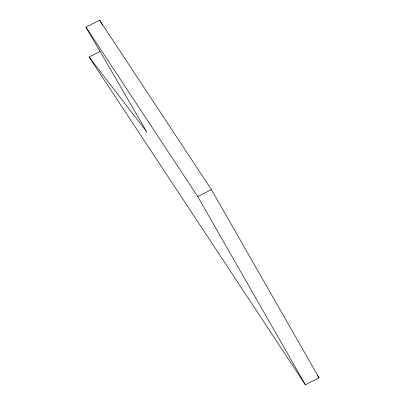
<?xml version="1.0" encoding="UTF-8"?>
<svg xmlns="http://www.w3.org/2000/svg" width="405" height="405" viewBox="0 0 405 405"><rect width="100%" height="100%" fill="white"/><g stroke="black" fill="none" stroke-linecap="round" stroke-linejoin="round"><path stroke-width="0.61" d="M89.085 57.029L146.823 131.959L85.941 27.145L99.645 20.25L211.44 189.656L319.059 377.855L305.355 384.75L89.085 57.029L100.05 51.516M85.941 27.145L197.736 196.552L211.44 189.656M317.317 375.217L319.059 377.855M99.645 20.25L102.5 25.161M197.736 196.552L305.355 384.75"/></g></svg>
